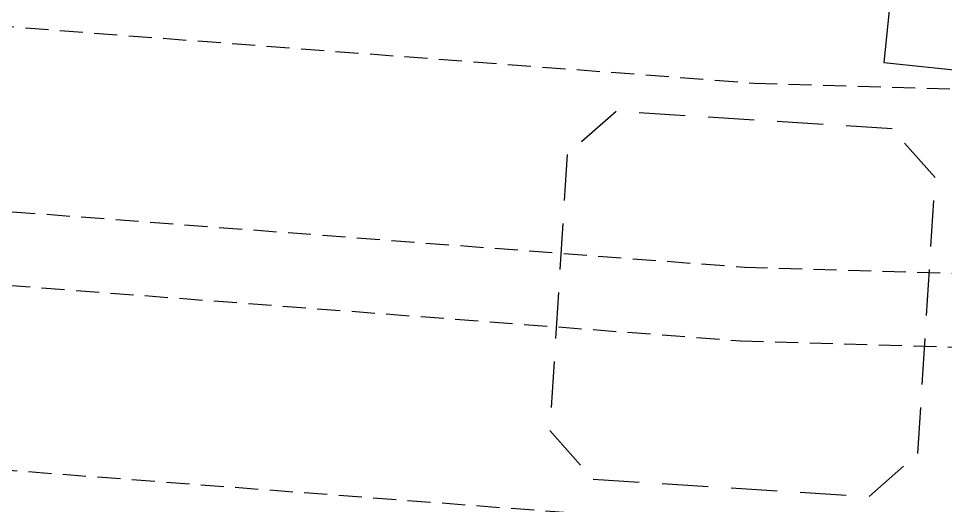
# Model space of a CAD drawing. Extents: x -50 to 48714, y -13211 to 6743.
# Drawn here: x 28181 to 29187, y -1623 to -1094 of the extents above; entities that cross this region are included whole.
import ezdxf

# ---------------------------------------------------------------- set-up
doc = ezdxf.new("R2010")
doc.units = 0
doc.header["$LTSCALE"] = 50
doc.linetypes.add('UE46_01$0$GESTRICHELTX2', pattern=[1.5, 1, -0.5])
doc.linetypes.add('UE46_01$0$VERDECKTX2', pattern=[0.75, 0.5, -0.25])
doc.layers.get('0').update_dxf_attribs({"linetype": 'CONTINUOUS'})
for name, color, linetype in [('UE46_01$0$BETON', 9, 'CONTINUOUS'), ('UE46_01$0$M_TRASSE', 7, 'UE46_01$0$VERDECKTX2'), ('UE46_01$0$MEDIEN_SAEULEN', 7, 'UE46_01$0$GESTRICHELTX2')]:
    doc.layers.add(name, color=color, linetype=linetype)

# ---------------------------------------------------------------- blocks, each defined once
blk = doc.blocks.new('UE46_01$0$BLK_AS_O')
at = {"layer": 'UE46_01$0$BETON'}
for p, q in [((-617.2, 340), (-617.2, -340)), ((-617.2, -340), (362.8, -340))]:
    blk.add_line(p, q, dxfattribs=at)
blk = doc.blocks.new('UE46_01$0$M_SAEULE')
at = {"layer": 'UE46_01$0$MEDIEN_SAEULEN'}
blk.add_lwpolyline([(-200, 150), (-200, -150), (-150, -200), (150, -200), (200, -150), (200, 150), (150, 200), (-150, 200)], close=True, dxfattribs=at)
blk = doc.blocks.new('UE46_01')
at = {"layer": 'UE46_01$0$M_TRASSE'}
for p, q in [((22305.4, -197.1), (22213, -418.6)), ((22305.4, -197.1), (23736.5, -794.3)), ((22228.4, -381.7), (23690.1, -991.7)), ((22120.5, -640.1), (22213, -418.6)), ((22197.6, -455.5), (23671.5, -1070.6)), ((22120.5, -640.1), (23625.1, -1268)), ((23736.5, -794.3), (26655.4, -988.4)), ((23690.1, -991.7), (26641.2, -1187.9)), ((26655.4, -988.4), (28979, -1164.5)), ((23671.5, -1070.6), (26635.6, -1267.7)), ((28979, -1164.5), (31559.7, -1239)), ((26641.2, -1187.9), (28968.6, -1364.3)), ((31559.7, -1239), (32106.1, -1263)), ((32106.1, -1263), (32095.6, -1502.7)), ((23625.1, -1268), (26621.4, -1467.2)), ((26635.6, -1267.7), (28964.4, -1444.2)), ((28968.6, -1364.3), (31552.4, -1438.9)), ((28964.4, -1444.2), (31549.5, -1518.8)), ((31552.4, -1438.9), (32097.3, -1462.8)), ((26621.4, -1467.2), (28953.9, -1644)), ((32085.1, -1742.5), (32095.6, -1502.7)), ((31549.5, -1518.8), (32093.8, -1542.7)), ((28953.9, -1644), (31542.3, -1718.7)), ((31542.3, -1718.7), (32085.1, -1742.5))]:
    blk.add_line(p, q, dxfattribs=at)
at = {"rotation": 353.9999999999919}
blk.add_blockref('UE46_01$0$BLK_AS_O', (29769, -868.5), dxfattribs=at)
at = {"layer": 'UE46_01$0$MEDIEN_SAEULEN', "rotation": 176.4257905147617}
blk.add_blockref('UE46_01$0$M_SAEULE', (28966.5, -1404.3), dxfattribs=at)

msp = doc.modelspace()

# ---------------------------------------------------------------- block references
msp.add_blockref('UE46_01', (0, 0))

doc.saveas('drawing.dxf')
